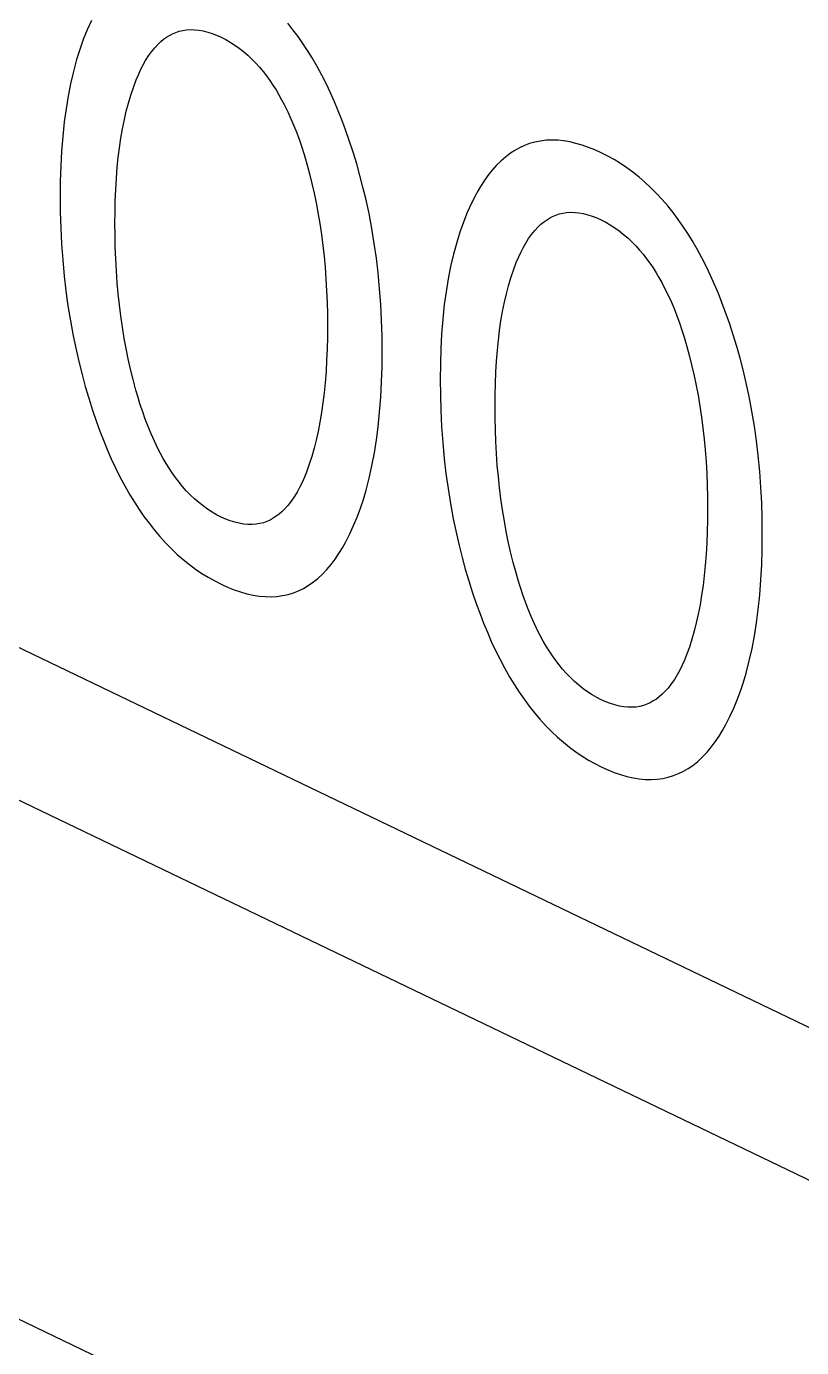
# Model space of a CAD drawing. Extents: x 0 to 420, y 0 to 297.
# Drawn here: x 196.41 to 198.229, y 119.443 to 122.542 of the extents above; entities that cross this region are included whole.
import ezdxf

# ---------------------------------------------------------------- set-up
doc = ezdxf.new("R2010")
doc.units = 0
doc.header["$LTSCALE"] = 23.1
doc.layers.add('40000_ISO', color=7, linetype='CONTINUOUS')

msp = doc.modelspace()

# ---------------------------------------------------------------- linework, layer by layer
at = {"layer": '40000_ISO', "color": 7, "linetype": 'CONTINUOUS'}
for p, q in [((151.239, 142.7894), (204.6505, 117.1157)), ((151.4456, 142.3318), (204.8571, 116.6581)), ((196.5627, 122.5557), (196.5528, 122.5338)), ((196.5528, 122.5338), (196.5437, 122.5112)), ((196.7457, 122.5208), (196.7531, 122.5247)), ((196.7531, 122.5247), (196.7608, 122.528)), ((196.7608, 122.528), (196.7688, 122.5306)), ((196.7688, 122.5306), (196.7771, 122.5326)), ((196.7771, 122.5326), (196.7858, 122.5339)), ((196.7858, 122.5339), (196.7952, 122.5345)), ((196.7952, 122.5345), (196.8049, 122.5342)), ((196.8049, 122.5342), (196.8149, 122.5331)), ((196.8149, 122.5331), (196.8251, 122.5313)), ((196.8251, 122.5313), (196.8355, 122.5287)), ((196.8355, 122.5287), (196.846, 122.5254)), ((196.846, 122.5254), (196.8566, 122.5213)), ((197.0356, 122.5338), (197.0232, 122.5493)), ((197.0475, 122.5179), (197.0356, 122.5338)), ((196.5437, 122.5112), (196.5355, 122.4879)), ((196.7036, 122.4826), (196.7112, 122.4919)), ((196.7112, 122.4919), (196.7194, 122.5006)), ((196.7194, 122.5006), (196.7255, 122.5063)), ((196.7255, 122.5063), (196.7319, 122.5116)), ((196.7319, 122.5116), (196.7387, 122.5164)), ((196.7387, 122.5164), (196.7457, 122.5208)), ((196.8566, 122.5213), (196.8672, 122.5165)), ((196.8672, 122.5165), (196.8779, 122.5111)), ((196.8779, 122.5111), (196.8885, 122.5049)), ((196.8885, 122.5049), (196.899, 122.4982)), ((196.899, 122.4982), (196.9093, 122.4908)), ((197.059, 122.5017), (197.0475, 122.5179)), ((197.07, 122.4851), (197.059, 122.5017)), ((196.528, 122.464), (196.5204, 122.4361)), ((196.5355, 122.4879), (196.528, 122.464)), ((196.6839, 122.4514), (196.69, 122.4623)), ((196.69, 122.4623), (196.6965, 122.4727)), ((196.6965, 122.4727), (196.7036, 122.4826)), ((196.9093, 122.4908), (196.9195, 122.4828)), ((196.9195, 122.4828), (196.9295, 122.4743)), ((196.9295, 122.4743), (196.9392, 122.4652)), ((196.9392, 122.4652), (196.9486, 122.4557)), ((197.0805, 122.4682), (197.07, 122.4851)), ((197.0923, 122.448), (197.0805, 122.4682)), ((196.5204, 122.4361), (196.5138, 122.4074)), ((196.6729, 122.4285), (196.6782, 122.4401)), ((196.6782, 122.4401), (196.6839, 122.4514)), ((196.9486, 122.4557), (196.9573, 122.446)), ((196.9573, 122.446), (196.9656, 122.436)), ((196.9656, 122.436), (196.9736, 122.4256)), ((197.1034, 122.4275), (197.0923, 122.448)), ((196.5138, 122.4074), (196.508, 122.3782)), ((196.6551, 122.3807), (196.6612, 122.3989)), ((196.6612, 122.3989), (196.6679, 122.4166)), ((196.6679, 122.4166), (196.6729, 122.4285)), ((196.9736, 122.4256), (196.9813, 122.415)), ((196.9813, 122.415), (196.9887, 122.404)), ((196.9887, 122.404), (196.9958, 122.3928)), ((197.1139, 122.4068), (197.1034, 122.4275)), ((197.1238, 122.386), (197.1139, 122.4068)), ((196.508, 122.3782), (196.5032, 122.3483)), ((196.6496, 122.3621), (196.6551, 122.3807)), ((196.9958, 122.3928), (197.0025, 122.3815)), ((197.0025, 122.3815), (197.0089, 122.37)), ((197.0089, 122.37), (197.015, 122.3585)), ((197.1332, 122.3651), (197.1238, 122.386)), ((196.5032, 122.3483), (196.4991, 122.3179)), ((196.6401, 122.3238), (196.6446, 122.3432)), ((196.6446, 122.3432), (196.6496, 122.3621)), ((197.015, 122.3585), (197.0232, 122.3419)), ((197.0232, 122.3419), (197.0308, 122.3253)), ((197.142, 122.3441), (197.1332, 122.3651)), ((197.1503, 122.323), (197.142, 122.3441)), ((196.4991, 122.3179), (196.4955, 122.2839)), ((196.6357, 122.302), (196.6401, 122.3238)), ((197.0308, 122.3253), (197.0379, 122.3086)), ((197.0379, 122.3086), (197.0445, 122.2919)), ((197.1582, 122.3019), (197.1503, 122.323)), ((196.4955, 122.2839), (196.4928, 122.2494)), ((196.6286, 122.2574), (196.6319, 122.2799)), ((196.6319, 122.2799), (196.6357, 122.302)), ((197.0445, 122.2919), (197.0506, 122.2752)), ((197.0506, 122.2752), (197.0562, 122.2584)), ((197.1678, 122.2744), (197.1582, 122.3019)), ((197.1768, 122.247), (197.1678, 122.2744)), ((197.6293, 122.2747), (197.616, 122.2731)), ((197.6429, 122.2753), (197.6293, 122.2747)), ((197.6566, 122.2748), (197.6429, 122.2753)), ((197.6706, 122.2734), (197.6566, 122.2748)), ((196.4928, 122.2494), (196.4909, 122.2144)), ((196.6258, 122.2346), (196.6286, 122.2574)), ((197.0562, 122.2584), (197.0615, 122.2417)), ((197.1852, 122.2196), (197.1768, 122.247)), ((197.5459, 122.2445), (197.5341, 122.2356)), ((197.5564, 122.2512), (197.5459, 122.2445)), ((197.5674, 122.2573), (197.5564, 122.2512)), ((197.5789, 122.2625), (197.5674, 122.2573)), ((197.5908, 122.2669), (197.5789, 122.2625)), ((197.6032, 122.2705), (197.5908, 122.2669)), ((197.616, 122.2731), (197.6032, 122.2705)), ((197.6849, 122.2709), (197.6706, 122.2734)), ((197.6994, 122.2676), (197.6849, 122.2709)), ((197.7141, 122.2633), (197.6994, 122.2676)), ((197.729, 122.2581), (197.7141, 122.2633)), ((197.7439, 122.2521), (197.729, 122.2581)), ((197.7589, 122.2453), (197.7439, 122.2521)), ((197.7739, 122.2377), (197.7589, 122.2453)), ((196.4909, 122.2144), (196.4898, 122.1791)), ((196.6235, 122.2115), (196.6258, 122.2346)), ((197.0615, 122.2417), (197.0665, 122.225)), ((197.0665, 122.225), (197.0681, 122.2194)), ((197.0681, 122.2194), (197.0744, 122.1964)), ((197.1928, 122.1923), (197.1852, 122.2196)), ((197.5123, 122.2154), (197.5024, 122.2041)), ((197.5229, 122.2259), (197.5123, 122.2154)), ((197.5341, 122.2356), (197.5229, 122.2259)), ((197.7889, 122.2294), (197.7739, 122.2377)), ((197.8037, 122.2202), (197.7889, 122.2294)), ((197.8185, 122.2104), (197.8037, 122.2202)), ((196.6198, 122.1595), (196.6214, 122.1856)), ((196.6214, 122.1856), (196.6235, 122.2115)), ((197.0744, 122.1964), (197.0801, 122.1736)), ((197.1999, 122.1651), (197.1928, 122.1923)), ((197.493, 122.1921), (197.4842, 122.1796)), ((197.5024, 122.2041), (197.493, 122.1921)), ((197.833, 122.1997), (197.8185, 122.2104)), ((197.8474, 122.1884), (197.833, 122.1997)), ((197.8614, 122.1764), (197.8474, 122.1884)), ((196.4898, 122.1791), (196.4894, 122.1433)), ((196.6188, 122.1331), (196.6198, 122.1595)), ((197.0801, 122.1736), (197.0853, 122.1508)), ((197.0853, 122.1508), (197.09, 122.1281)), ((197.2064, 122.1379), (197.1999, 122.1651)), ((197.4679, 122.153), (197.4652, 122.1482)), ((197.4758, 122.1665), (197.4679, 122.153)), ((197.4842, 122.1796), (197.4758, 122.1665)), ((197.8751, 122.1636), (197.8614, 122.1764)), ((197.8888, 122.1499), (197.8751, 122.1636)), ((196.4894, 122.1433), (196.4898, 122.1066)), ((196.6181, 122.1064), (196.6188, 122.1331)), ((197.09, 122.1281), (197.0943, 122.1055)), ((197.214, 122.1027), (197.2064, 122.1379)), ((197.4544, 122.1271), (197.4445, 122.1052)), ((197.4652, 122.1482), (197.4544, 122.1271)), ((197.902, 122.1356), (197.8888, 122.1499)), ((197.9148, 122.1207), (197.902, 122.1356)), ((197.9272, 122.1052), (197.9148, 122.1207)), ((196.4898, 122.1066), (196.4908, 122.0696)), ((196.6179, 122.0796), (196.6181, 122.1064)), ((197.0943, 122.1055), (197.0987, 122.0795)), ((197.2206, 122.0677), (197.214, 122.1027)), ((197.4445, 122.1052), (197.4354, 122.0826)), ((197.6303, 122.0878), (197.6374, 122.0922)), ((197.6374, 122.0922), (197.6447, 122.0961)), ((197.6447, 122.0961), (197.6524, 122.0994)), ((197.6524, 122.0994), (197.6605, 122.102)), ((197.6605, 122.102), (197.6688, 122.104)), ((197.6688, 122.104), (197.6775, 122.1053)), ((197.6775, 122.1053), (197.6869, 122.1059)), ((197.6869, 122.1059), (197.6966, 122.1056)), ((197.6966, 122.1056), (197.7065, 122.1045)), ((197.7065, 122.1045), (197.7167, 122.1027)), ((197.7167, 122.1027), (197.7271, 122.1001)), ((197.7271, 122.1001), (197.7376, 122.0968)), ((197.7376, 122.0968), (197.7482, 122.0927)), ((197.7482, 122.0927), (197.7589, 122.0879)), ((197.9392, 122.0893), (197.9272, 122.1052)), ((197.9506, 122.0731), (197.9392, 122.0893)), ((196.4908, 122.0696), (196.4927, 122.0322)), ((196.6181, 122.0521), (196.6179, 122.0796)), ((197.0987, 122.0795), (197.1025, 122.0537)), ((197.2264, 122.0329), (197.2206, 122.0677)), ((197.4271, 122.0594), (197.4197, 122.0354)), ((197.4354, 122.0826), (197.4271, 122.0594)), ((197.5952, 122.054), (197.6028, 122.0633)), ((197.6028, 122.0633), (197.611, 122.072)), ((197.611, 122.072), (197.6171, 122.0777)), ((197.6171, 122.0777), (197.6236, 122.083)), ((197.6236, 122.083), (197.6303, 122.0878)), ((197.7589, 122.0879), (197.7695, 122.0825)), ((197.7695, 122.0825), (197.7801, 122.0763)), ((197.7801, 122.0763), (197.7906, 122.0696)), ((197.7906, 122.0696), (197.801, 122.0622)), ((197.801, 122.0622), (197.8112, 122.0542)), ((197.9616, 122.0565), (197.9506, 122.0731)), ((196.4927, 122.0322), (196.4954, 121.9945)), ((196.6187, 122.0245), (196.6181, 122.0521)), ((197.1025, 122.0537), (197.1058, 122.028)), ((197.1058, 122.028), (197.1086, 122.0025)), ((197.2313, 121.9983), (197.2264, 122.0329)), ((197.4197, 122.0354), (197.4121, 122.0075)), ((197.5755, 122.0228), (197.5816, 122.0337)), ((197.5816, 122.0337), (197.5882, 122.0441)), ((197.5882, 122.0441), (197.5952, 122.054)), ((197.8112, 122.0542), (197.8212, 122.0457)), ((197.8212, 122.0457), (197.8309, 122.0366)), ((197.8309, 122.0366), (197.8403, 122.0271)), ((197.8403, 122.0271), (197.8489, 122.0174)), ((197.9721, 122.0396), (197.9616, 122.0565)), ((197.984, 122.0194), (197.9721, 122.0396)), ((196.6198, 121.9967), (196.6187, 122.0245)), ((196.6213, 121.9687), (196.6198, 121.9967)), ((197.1086, 122.0025), (197.111, 121.9771)), ((197.2353, 121.964), (197.2313, 121.9983)), ((197.4121, 122.0075), (197.4054, 121.9788)), ((197.5596, 121.988), (197.5645, 121.9999)), ((197.5645, 121.9999), (197.5698, 122.0115)), ((197.5698, 122.0115), (197.5755, 122.0228)), ((197.8489, 122.0174), (197.8573, 122.0074)), ((197.8573, 122.0074), (197.8653, 121.997)), ((197.8653, 121.997), (197.873, 121.9864)), ((197.9951, 121.9989), (197.984, 122.0194)), ((198.0056, 121.9782), (197.9951, 121.9989)), ((196.4954, 121.9945), (196.4989, 121.9564)), ((196.6234, 121.9404), (196.6213, 121.9687)), ((197.111, 121.9771), (197.113, 121.9493)), ((197.4054, 121.9788), (197.3997, 121.9496)), ((197.5468, 121.9521), (197.5529, 121.9703)), ((197.5529, 121.9703), (197.5596, 121.988)), ((197.873, 121.9864), (197.8804, 121.9754)), ((197.8804, 121.9754), (197.8874, 121.9643)), ((197.8874, 121.9643), (197.8942, 121.9529)), ((198.0155, 121.9574), (198.0056, 121.9782)), ((196.4989, 121.9564), (196.5029, 121.9216)), ((196.6257, 121.9147), (196.6234, 121.9404)), ((197.113, 121.9493), (197.1146, 121.9216)), ((197.2389, 121.9266), (197.2353, 121.964)), ((197.3997, 121.9496), (197.3948, 121.9197)), ((197.5363, 121.9146), (197.5413, 121.9335)), ((197.5413, 121.9335), (197.5468, 121.9521)), ((197.8942, 121.9529), (197.9006, 121.9414)), ((197.9006, 121.9414), (197.9067, 121.9299)), ((198.0248, 121.9365), (198.0155, 121.9574)), ((198.0336, 121.9155), (198.0248, 121.9365)), ((196.5029, 121.9216), (196.5077, 121.8866)), ((196.6285, 121.8888), (196.6257, 121.9147)), ((197.1146, 121.9216), (197.1157, 121.8942)), ((197.2416, 121.8894), (197.2389, 121.9266)), ((197.3948, 121.9197), (197.3907, 121.8893)), ((197.5318, 121.8952), (197.5363, 121.9146)), ((197.9067, 121.9299), (197.9149, 121.9133)), ((197.9149, 121.9133), (197.9225, 121.8967)), ((198.042, 121.8944), (198.0336, 121.9155)), ((196.5077, 121.8866), (196.5134, 121.8513)), ((196.6317, 121.8628), (196.6285, 121.8888)), ((197.1157, 121.8942), (197.1163, 121.867)), ((197.2435, 121.8527), (197.2416, 121.8894)), ((197.3907, 121.8893), (197.3871, 121.8553)), ((197.5236, 121.8513), (197.5274, 121.8734)), ((197.5274, 121.8734), (197.5318, 121.8952)), ((197.9225, 121.8967), (197.9296, 121.88)), ((197.9296, 121.88), (197.9361, 121.8633)), ((198.0498, 121.8733), (198.042, 121.8944)), ((198.0595, 121.8458), (198.0498, 121.8733)), ((191.5296, 121.8474), (207.6683, 114.0899)), ((196.5134, 121.8513), (196.5199, 121.8158)), ((196.6355, 121.8366), (196.6317, 121.8628)), ((197.1163, 121.867), (197.1165, 121.8399)), ((197.2446, 121.8162), (197.2435, 121.8527)), ((197.3871, 121.8553), (197.3844, 121.8208)), ((197.5203, 121.8288), (197.5236, 121.8513)), ((197.9361, 121.8633), (197.9422, 121.8466)), ((197.9422, 121.8466), (197.9479, 121.8298)), ((198.0685, 121.8184), (198.0595, 121.8458)), ((196.5199, 121.8158), (196.5274, 121.7801)), ((196.6398, 121.8102), (196.6355, 121.8366)), ((196.6442, 121.7862), (196.6398, 121.8102)), ((197.1163, 121.8127), (197.1157, 121.7856)), ((197.1165, 121.8399), (197.1163, 121.8127)), ((197.245, 121.7801), (197.2446, 121.8162)), ((197.3844, 121.8208), (197.3826, 121.7858)), ((197.5175, 121.806), (197.5203, 121.8288)), ((197.9479, 121.8298), (197.9532, 121.8131)), ((197.9532, 121.8131), (197.9582, 121.7964)), ((198.0768, 121.791), (198.0685, 121.8184)), ((196.5274, 121.7801), (196.5338, 121.7527)), ((196.6492, 121.762), (196.6442, 121.7862)), ((197.1157, 121.7856), (197.1146, 121.7588)), ((197.2447, 121.7438), (197.245, 121.7801)), ((197.3826, 121.7858), (197.3815, 121.7505)), ((197.5131, 121.757), (197.5151, 121.7829)), ((197.5151, 121.7829), (197.5175, 121.806)), ((197.9582, 121.7964), (197.9598, 121.7908)), ((197.9598, 121.7908), (197.966, 121.7678)), ((198.0845, 121.7637), (198.0768, 121.791)), ((196.5338, 121.7527), (196.5407, 121.7252)), ((196.6546, 121.7378), (196.6492, 121.762)), ((197.1146, 121.7588), (197.1131, 121.7323)), ((197.3815, 121.7505), (197.3811, 121.7147)), ((197.5115, 121.7309), (197.5131, 121.757)), ((197.966, 121.7678), (197.9717, 121.745)), ((198.0916, 121.7365), (198.0845, 121.7637)), ((196.5407, 121.7252), (196.5483, 121.6975)), ((196.6606, 121.7134), (196.6546, 121.7378)), ((197.1131, 121.7323), (197.111, 121.706)), ((197.2436, 121.7079), (197.2447, 121.7438)), ((197.5104, 121.7045), (197.5115, 121.7309)), ((197.9717, 121.745), (197.9769, 121.7222)), ((197.9769, 121.7222), (197.9817, 121.6995)), ((198.0981, 121.7093), (198.0916, 121.7365)), ((196.5483, 121.6975), (196.5565, 121.6699)), ((196.6672, 121.6889), (196.6606, 121.7134)), ((196.6722, 121.6718), (196.6672, 121.6889)), ((197.111, 121.706), (197.1087, 121.6825)), ((197.2417, 121.6724), (197.2436, 121.7079)), ((197.3811, 121.7147), (197.3814, 121.678)), ((197.5098, 121.6778), (197.5104, 121.7045)), ((197.9817, 121.6995), (197.9859, 121.6769)), ((198.1057, 121.6741), (198.0981, 121.7093)), ((196.5565, 121.6699), (196.5653, 121.6421)), ((196.6775, 121.6547), (196.6722, 121.6718)), ((196.6831, 121.6376), (196.6775, 121.6547)), ((197.106, 121.6593), (197.1027, 121.6364)), ((197.1087, 121.6825), (197.106, 121.6593)), ((197.239, 121.6374), (197.2417, 121.6724)), ((197.3814, 121.678), (197.3825, 121.641)), ((197.5096, 121.651), (197.5098, 121.6778)), ((197.9859, 121.6769), (197.9903, 121.6509)), ((198.1123, 121.6391), (198.1057, 121.6741)), ((196.5653, 121.6421), (196.5749, 121.6143)), ((196.6892, 121.6204), (196.6831, 121.6376)), ((197.1027, 121.6364), (197.0989, 121.6138)), ((197.2355, 121.6028), (197.239, 121.6374)), ((197.3825, 121.641), (197.3844, 121.6036)), ((197.5098, 121.6235), (197.5096, 121.651)), ((197.5104, 121.5959), (197.5098, 121.6235)), ((197.9903, 121.6509), (197.9942, 121.6251)), ((197.9942, 121.6251), (197.9975, 121.5994)), ((198.118, 121.6043), (198.1123, 121.6391)), ((196.5749, 121.6143), (196.5827, 121.5927)), ((196.5827, 121.5927), (196.5911, 121.5711)), ((196.6958, 121.6033), (196.6892, 121.6204)), ((196.7029, 121.5862), (196.6958, 121.6033)), ((197.0989, 121.6138), (197.0946, 121.5916)), ((197.2315, 121.5719), (197.2355, 121.6028)), ((197.3844, 121.6036), (197.387, 121.5659)), ((197.5114, 121.5681), (197.5104, 121.5959)), ((197.9975, 121.5994), (198.0003, 121.5739)), ((198.1229, 121.5697), (198.118, 121.6043)), ((196.5911, 121.5711), (196.5999, 121.5495)), ((196.7105, 121.5691), (196.7029, 121.5862)), ((196.7188, 121.5521), (196.7105, 121.5691)), ((197.0902, 121.5718), (197.0853, 121.5524)), ((197.0946, 121.5916), (197.0902, 121.5718)), ((197.2267, 121.5415), (197.2315, 121.5719)), ((197.387, 121.5659), (197.3906, 121.5278)), ((197.513, 121.5401), (197.5114, 121.5681)), ((198.0003, 121.5739), (198.0026, 121.5485)), ((198.127, 121.5354), (198.1229, 121.5697)), ((196.5999, 121.5495), (196.6093, 121.528)), ((196.7249, 121.5403), (196.7188, 121.5521)), ((196.7313, 121.5286), (196.7249, 121.5403)), ((197.0798, 121.5334), (197.0738, 121.5148)), ((197.0853, 121.5524), (197.0798, 121.5334)), ((197.221, 121.5116), (197.2267, 121.5415)), ((197.515, 121.5118), (197.513, 121.5401)), ((198.0026, 121.5485), (198.0047, 121.5207)), ((198.1306, 121.498), (198.127, 121.5354)), ((196.6093, 121.528), (196.6193, 121.5066)), ((196.6193, 121.5066), (196.6298, 121.4853)), ((196.738, 121.5171), (196.7313, 121.5286)), ((196.7451, 121.5057), (196.738, 121.5171)), ((196.7525, 121.4945), (196.7451, 121.5057)), ((197.0738, 121.5148), (197.0672, 121.4967)), ((197.2145, 121.4824), (197.221, 121.5116)), ((197.3906, 121.5278), (197.3946, 121.493)), ((197.5174, 121.4861), (197.515, 121.5118)), ((198.0047, 121.5207), (198.0062, 121.493)), ((196.6298, 121.4853), (196.6411, 121.4642)), ((196.7602, 121.4836), (196.7525, 121.4945)), ((196.7683, 121.473), (196.7602, 121.4836)), ((196.7767, 121.4627), (196.7683, 121.473)), ((197.057, 121.4723), (197.0513, 121.4606)), ((197.0623, 121.4843), (197.057, 121.4723)), ((197.0672, 121.4967), (197.0623, 121.4843)), ((197.207, 121.4538), (197.2145, 121.4824)), ((197.3946, 121.493), (197.3994, 121.458)), ((197.5201, 121.4602), (197.5174, 121.4861)), ((198.0062, 121.493), (198.0073, 121.4656)), ((198.1333, 121.4608), (198.1306, 121.498)), ((196.6411, 121.4642), (196.653, 121.4434)), ((196.653, 121.4434), (196.6635, 121.4262)), ((196.7854, 121.4529), (196.7767, 121.4627)), ((196.7948, 121.4432), (196.7854, 121.4529)), ((196.8046, 121.434), (196.7948, 121.4432)), ((197.0386, 121.4385), (197.0315, 121.4282)), ((197.0452, 121.4493), (197.0386, 121.4385)), ((197.0513, 121.4606), (197.0452, 121.4493)), ((197.2007, 121.4325), (197.207, 121.4538)), ((197.3994, 121.458), (197.405, 121.4227)), ((197.5234, 121.4342), (197.5201, 121.4602)), ((198.0073, 121.4656), (198.008, 121.4384)), ((198.008, 121.4384), (198.0082, 121.4113)), ((198.1352, 121.4241), (198.1333, 121.4608)), ((196.6635, 121.4262), (196.6745, 121.4092)), ((196.6745, 121.4092), (196.686, 121.3926)), ((196.8146, 121.4253), (196.8046, 121.434)), ((196.8248, 121.4172), (196.8146, 121.4253)), ((196.8353, 121.4097), (196.8248, 121.4172)), ((196.8458, 121.4029), (196.8353, 121.4097)), ((197.0157, 121.4094), (197.0096, 121.4035)), ((197.0239, 121.4185), (197.0157, 121.4094)), ((197.0315, 121.4282), (197.0239, 121.4185)), ((197.1861, 121.3912), (197.1937, 121.4116)), ((197.1937, 121.4116), (197.2007, 121.4325)), ((197.405, 121.4227), (197.4116, 121.3872)), ((197.5272, 121.408), (197.5234, 121.4342)), ((197.5315, 121.3816), (197.5272, 121.408)), ((198.0082, 121.4113), (198.008, 121.3841)), ((198.1363, 121.3876), (198.1352, 121.4241)), ((196.686, 121.3926), (196.698, 121.3764)), ((196.698, 121.3764), (196.7105, 121.3605)), ((196.8565, 121.3967), (196.8458, 121.4029)), ((196.8672, 121.3911), (196.8565, 121.3967)), ((196.8779, 121.3863), (196.8672, 121.3911)), ((196.8886, 121.3823), (196.8779, 121.3863)), ((196.8992, 121.379), (196.8886, 121.3823)), ((196.9096, 121.3764), (196.8992, 121.379)), ((196.9199, 121.3747), (196.9096, 121.3764)), ((196.9578, 121.3757), (196.949, 121.3742)), ((196.9662, 121.3778), (196.9578, 121.3757)), ((196.9742, 121.3807), (196.9662, 121.3778)), ((196.9819, 121.3842), (196.9742, 121.3807)), ((196.9893, 121.3883), (196.9819, 121.3842)), ((196.9964, 121.3929), (196.9893, 121.3883)), ((197.0031, 121.398), (196.9964, 121.3929)), ((197.0096, 121.4035), (197.0031, 121.398)), ((197.1779, 121.3713), (197.1861, 121.3912)), ((197.4116, 121.3872), (197.4191, 121.3515)), ((197.5359, 121.3576), (197.5315, 121.3816)), ((198.008, 121.3841), (198.0074, 121.357)), ((198.1366, 121.3515), (198.1363, 121.3876)), ((196.7105, 121.3605), (196.7234, 121.3453)), ((196.7234, 121.3453), (196.7367, 121.3306)), ((196.9299, 121.3737), (196.9199, 121.3747)), ((196.9396, 121.3736), (196.9299, 121.3737)), ((196.949, 121.3742), (196.9396, 121.3736)), ((197.1596, 121.3332), (197.1691, 121.352)), ((197.1691, 121.352), (197.1779, 121.3713)), ((197.4191, 121.3515), (197.4254, 121.3241)), ((197.5408, 121.3334), (197.5359, 121.3576)), ((198.0074, 121.357), (198.0063, 121.3302)), ((198.1363, 121.3152), (198.1366, 121.3515)), ((196.7367, 121.3306), (196.7505, 121.3165)), ((196.7505, 121.3165), (196.7642, 121.3036)), ((197.1434, 121.3056), (197.1517, 121.3192)), ((197.1517, 121.3192), (197.1596, 121.3332)), ((197.4254, 121.3241), (197.4324, 121.2966)), ((197.5463, 121.3092), (197.5408, 121.3334)), ((198.0063, 121.3302), (198.0047, 121.3037)), ((198.1352, 121.2793), (198.1363, 121.3152)), ((196.7642, 121.3036), (196.7783, 121.2914)), ((196.7783, 121.2914), (196.7927, 121.2799)), ((197.1253, 121.2799), (197.1346, 121.2924)), ((197.1346, 121.2924), (197.1434, 121.3056)), ((197.4324, 121.2966), (197.4399, 121.2689)), ((197.5523, 121.2848), (197.5463, 121.3092)), ((197.5589, 121.2603), (197.5523, 121.2848)), ((198.0047, 121.3037), (198.0027, 121.2774)), ((196.7927, 121.2799), (196.8073, 121.2691)), ((196.8073, 121.2691), (196.8221, 121.2591)), ((196.8221, 121.2591), (196.837, 121.2499)), ((197.0936, 121.2467), (197.1048, 121.257)), ((197.1048, 121.257), (197.1154, 121.2681)), ((197.1154, 121.2681), (197.1253, 121.2799)), ((197.4399, 121.2689), (197.4481, 121.2413)), ((197.5638, 121.2432), (197.5589, 121.2603)), ((198.0004, 121.2539), (197.9976, 121.2307)), ((198.0027, 121.2774), (198.0004, 121.2539)), ((198.1334, 121.2438), (198.1352, 121.2793)), ((196.837, 121.2499), (196.8521, 121.2414)), ((196.8521, 121.2414), (196.8672, 121.2337)), ((196.8672, 121.2337), (196.8824, 121.2269)), ((196.8824, 121.2269), (196.8975, 121.2208)), ((196.8975, 121.2208), (196.9124, 121.2157)), ((197.0487, 121.2183), (197.0602, 121.2239)), ((197.0602, 121.2239), (197.0712, 121.2302)), ((197.0712, 121.2302), (197.0817, 121.2373)), ((197.0817, 121.2373), (197.0936, 121.2467)), ((197.4481, 121.2413), (197.457, 121.2135)), ((197.5691, 121.2261), (197.5638, 121.2432)), ((197.5748, 121.209), (197.5691, 121.2261)), ((197.9976, 121.2307), (197.9944, 121.2078)), ((198.1307, 121.2088), (198.1334, 121.2438)), ((196.9124, 121.2157), (196.9273, 121.2114)), ((196.9273, 121.2114), (196.942, 121.2081)), ((196.942, 121.2081), (196.9564, 121.2058)), ((196.9564, 121.2058), (196.9705, 121.2044)), ((196.9705, 121.2044), (196.9843, 121.2041)), ((196.9843, 121.2041), (196.998, 121.2049)), ((196.998, 121.2049), (197.0114, 121.2068)), ((197.0114, 121.2068), (197.0243, 121.2097)), ((197.0243, 121.2097), (197.0367, 121.2135)), ((197.0367, 121.2135), (197.0487, 121.2183)), ((197.457, 121.2135), (197.4665, 121.1857)), ((197.5809, 121.1918), (197.5748, 121.209)), ((197.5875, 121.1747), (197.5809, 121.1918)), ((197.9944, 121.2078), (197.9906, 121.1852)), ((198.1272, 121.1742), (198.1307, 121.2088)), ((197.4665, 121.1857), (197.4744, 121.1641)), ((197.4744, 121.1641), (197.4827, 121.1425)), ((197.5945, 121.1576), (197.5875, 121.1747)), ((197.9863, 121.163), (197.9818, 121.1432)), ((197.9906, 121.1852), (197.9863, 121.163)), ((198.1231, 121.1433), (198.1272, 121.1742)), ((197.4827, 121.1425), (197.4916, 121.1209)), ((197.6022, 121.1405), (197.5945, 121.1576)), ((197.6104, 121.1235), (197.6022, 121.1405)), ((197.9818, 121.1432), (197.9769, 121.1238)), ((198.1183, 121.1129), (198.1231, 121.1433)), ((197.4916, 121.1209), (197.5009, 121.0994)), ((197.5009, 121.0994), (197.5109, 121.078)), ((197.6165, 121.1117), (197.6104, 121.1235)), ((197.6229, 121.1), (197.6165, 121.1117)), ((197.6297, 121.0885), (197.6229, 121.1)), ((197.9715, 121.1048), (197.9655, 121.0862)), ((197.9769, 121.1238), (197.9715, 121.1048)), ((198.1127, 121.083), (198.1183, 121.1129)), ((197.5109, 121.078), (197.5215, 121.0567)), ((197.6367, 121.0771), (197.6297, 121.0885)), ((197.6441, 121.0659), (197.6367, 121.0771)), ((197.6519, 121.055), (197.6441, 121.0659)), ((197.9589, 121.0681), (197.9539, 121.0557)), ((197.9655, 121.0862), (197.9589, 121.0681)), ((198.1061, 121.0538), (198.1127, 121.083)), ((197.5215, 121.0567), (197.5327, 121.0356)), ((197.5327, 121.0356), (197.5447, 121.0148)), ((197.6599, 121.0444), (197.6519, 121.055)), ((197.6683, 121.0341), (197.6599, 121.0444)), ((197.9486, 121.0437), (197.9429, 121.032)), ((197.9539, 121.0557), (197.9486, 121.0437)), ((198.0987, 121.0252), (198.1061, 121.0538)), ((197.5447, 121.0148), (197.5552, 120.9976)), ((197.6771, 121.0243), (197.6683, 121.0341)), ((197.6865, 121.0146), (197.6771, 121.0243)), ((197.6962, 121.0054), (197.6865, 121.0146)), ((197.7062, 120.9967), (197.6962, 121.0054)), ((197.9303, 121.0099), (197.9232, 120.9996)), ((197.9368, 121.0207), (197.9303, 121.0099)), ((197.9429, 121.032), (197.9368, 121.0207)), ((198.0854, 120.983), (198.0923, 121.0039)), ((198.0923, 121.0039), (198.0987, 121.0252)), ((197.5552, 120.9976), (197.5662, 120.9806)), ((197.5662, 120.9806), (197.5777, 120.964)), ((197.7165, 120.9886), (197.7062, 120.9967)), ((197.7269, 120.9811), (197.7165, 120.9886)), ((197.7375, 120.9743), (197.7269, 120.9811)), ((197.7482, 120.9681), (197.7375, 120.9743)), ((197.9012, 120.9749), (197.8948, 120.9694)), ((197.9073, 120.9808), (197.9012, 120.9749)), ((197.9156, 120.9899), (197.9073, 120.9808)), ((197.9232, 120.9996), (197.9156, 120.9899)), ((198.0778, 120.9626), (198.0854, 120.983)), ((197.5777, 120.964), (197.5897, 120.9478)), ((197.5897, 120.9478), (197.6021, 120.9319)), ((197.7589, 120.9625), (197.7482, 120.9681)), ((197.7696, 120.9578), (197.7589, 120.9625)), ((197.7803, 120.9537), (197.7696, 120.9578)), ((197.7908, 120.9504), (197.7803, 120.9537)), ((197.8013, 120.9478), (197.7908, 120.9504)), ((197.8115, 120.9461), (197.8013, 120.9478)), ((197.8215, 120.9451), (197.8115, 120.9461)), ((197.8313, 120.945), (197.8215, 120.9451)), ((197.8407, 120.9456), (197.8313, 120.945)), ((197.8494, 120.9471), (197.8407, 120.9456)), ((197.8578, 120.9492), (197.8494, 120.9471)), ((197.8659, 120.9521), (197.8578, 120.9492)), ((197.8736, 120.9556), (197.8659, 120.9521)), ((197.881, 120.9597), (197.8736, 120.9556)), ((197.8881, 120.9643), (197.881, 120.9597)), ((197.8948, 120.9694), (197.8881, 120.9643)), ((198.0607, 120.9234), (198.0696, 120.9427)), ((198.0696, 120.9427), (198.0778, 120.9626)), ((197.6021, 120.9319), (197.615, 120.9167)), ((197.615, 120.9167), (197.6284, 120.902)), ((198.0512, 120.9046), (198.0607, 120.9234)), ((197.6284, 120.902), (197.6421, 120.8879)), ((197.6421, 120.8879), (197.6559, 120.875)), ((198.0351, 120.877), (198.0434, 120.8906)), ((198.0434, 120.8906), (198.0512, 120.9046)), ((197.6559, 120.875), (197.6699, 120.8628)), ((197.6699, 120.8628), (197.6843, 120.8513)), ((197.6843, 120.8513), (197.6989, 120.8405)), ((198.007, 120.8395), (198.0169, 120.8513)), ((198.0169, 120.8513), (198.0263, 120.8638)), ((198.0263, 120.8638), (198.0351, 120.877)), ((197.6989, 120.8405), (197.7137, 120.8305)), ((197.7137, 120.8305), (197.7287, 120.8213)), ((197.7287, 120.8213), (197.7438, 120.8128)), ((197.9734, 120.8087), (197.9853, 120.8181)), ((197.9853, 120.8181), (197.9965, 120.8284)), ((197.9965, 120.8284), (198.007, 120.8395)), ((197.7438, 120.8128), (197.7589, 120.8051)), ((197.7589, 120.8051), (197.774, 120.7983)), ((197.774, 120.7983), (197.7891, 120.7922)), ((197.7891, 120.7922), (197.8041, 120.7871)), ((197.8041, 120.7871), (197.819, 120.7828)), ((197.9284, 120.7849), (197.9404, 120.7897)), ((197.9404, 120.7897), (197.9519, 120.7953)), ((197.9519, 120.7953), (197.9629, 120.8016)), ((197.9629, 120.8016), (197.9734, 120.8087)), ((197.819, 120.7828), (197.8336, 120.7795)), ((197.8336, 120.7795), (197.848, 120.7772)), ((197.848, 120.7772), (197.8621, 120.7758)), ((197.8621, 120.7758), (197.8759, 120.7756)), ((197.8759, 120.7756), (197.8897, 120.7763)), ((197.8897, 120.7763), (197.903, 120.7782)), ((197.903, 120.7782), (197.9159, 120.7811)), ((197.9159, 120.7811), (197.9284, 120.7849))]:
    msp.add_line(p, q, dxfattribs=at)

doc.saveas('drawing.dxf')
